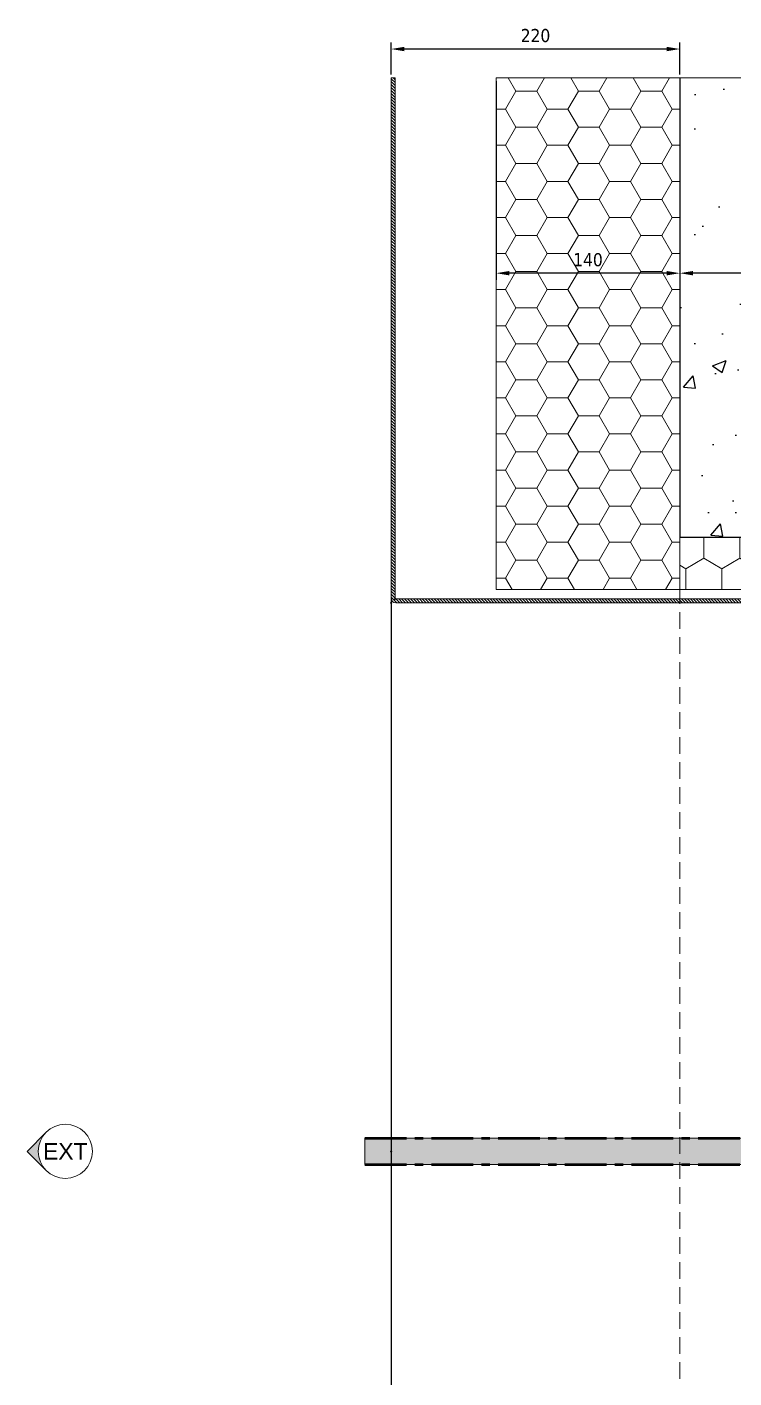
# Model space of a CAD drawing. Header units: millimetres. Extents: x -20000 to 230000, y -17405 to 24510.
# Drawn here: x 12823 to 13361, y -13396 to -12367 of the extents above; entities that cross this region are included whole.
import ezdxf

# ---------------------------------------------------------------- set-up
doc = ezdxf.new("R2010")
doc.units = ezdxf.units.MM
doc.header["$PDMODE"] = 35
doc.header["$PDSIZE"] = 0.5
doc.linetypes.add('AXES', pattern=[50.800000000000004, 31.75, -6.35, 6.35, -6.35])
doc.linetypes.add('CACHE', pattern=[9.524999999999999, 6.35, -3.175])
doc.layers.get('0').update_dxf_attribs({"lineweight": 13})
doc.layers.get('Defpoints').update_dxf_attribs({"true_color": 0xc2a584})
doc.layers.add('0 - Invisible', color=43, linetype='Continuous', lineweight=0, plot=False)
for name, color, linetype, lineweight in [('1 - Acier', 160, 'Continuous', 13), ('1 - Axe', 1, 'AXES', 0), ('1 - BETON', 251, 'Continuous', 25), ('1 - Béton', 251, 'Continuous', 25), ('1 - Cotation', 32, 'Continuous', 13), ('1 - INTERROMPU', 253, 'CACHE', 13), ('1 - Isolant', 132, 'Continuous', 13)]:
    doc.layers.add(name, color=color, linetype=linetype, lineweight=lineweight)
doc.layers.add('1 - Cache', color=7, linetype='Continuous', lineweight=0, true_color=0xffffff)
doc.styles.get("Standard").update_dxf_attribs({"font": 'ARIALUNI.TTF'})
doc.styles.add('Texte Poralu', font='tahomabd.ttf')
doc.dimstyles.new('30 - 1000', dxfattribs={"dimtxt": 10, "dimasz": 10, "dimexe": 5, "dimexo": 2.5, "dimgap": 5, "dimtad": 1, "dimdec": 1, "dimtxsty": 'Texte Poralu', "dimcen": 5, "dimazin": 0, "dimtfac": 1, "dimtdec": 1, "dimtmove": 0, "dimatfit": 3, "dimfxl": 1, "dimarcsym": 0})

# ---------------------------------------------------------------- blocks, each defined once
blk = doc.blocks.new('*U515')
at = {"layer": '1 - Isolant'}
h = blk.add_hatch(dxfattribs=at)
h.set_pattern_fill('HONEY', color=256, scale=5, style=0)
h.set_pattern_definition([(0, (-140, 149.9999999999832), (23.8125, 13.748153225), [15.875, -31.75]), (120, (-140, 149.9999999999832), (-23.81249994797095, 13.74815331511695), [15.87499999999996, -31.74999999999991]), (59.99999999999999, (-140, 149.9999999999832), (5.202904551637744e-08, 27.49630654011694), [-31.75, 15.875])])
h.paths.add_polyline_path([(-140, 349.9999999999841), (2.143061119189063e-14, 349.9999999999841), (0, 0), (0, -40.00000000000091), (-140, -40.00000000000091)])
at = {"layer": '0 - Invisible'}
blk.add_lwpolyline([(-140, 349.9999999999841), (2.143061119189063e-14, 349.9999999999841)], dxfattribs=at)
at = {"layer": '1 - Isolant'}
blk.add_lwpolyline([(2.143061119189063e-14, 349.9999999999841), (0, 0), (0, 0), (0, -40.00000000000091), (-140, -40.00000000000091), (-140, 349.9999999999841)], dxfattribs=at)
blk = doc.blocks.new('*U742')
at = {"layer": '1 - Isolant'}
h = blk.add_hatch(dxfattribs=at)
h.set_pattern_fill('HONEY', color=256, scale=5, style=0)
h.set_pattern_definition([(0, (86.99999999999909, -29.99999999986085), (23.8125, 13.748153225), [15.875, -31.75]), (120, (86.99999999999909, -29.99999999986085), (-23.81249994797095, 13.74815331511695), [15.87499999999995, -31.7499999999999]), (59.99999999999999, (86.99999999999909, -29.99999999986085), (5.202904551637744e-08, 27.49630654011694), [-31.75, 15.875])])
h.paths.add_polyline_path([(-40, 0), (-40.00000000000001, -165.0000000000146), (-8.00000000000093, -164.9999999998463), (-3.517186542009219e-14, -164.9999999998463), (0, 0)])
at = {"layer": '0 - Invisible'}
blk.add_line((0, 0), (-40, 0), dxfattribs=at)
at = {"layer": '1 - Isolant'}
blk.add_lwpolyline([(-40, 0), (-40.00000000000001, -165.0000000000146), (-8.000000000000924, -165.0000000000146), (-8.00000000000093, -164.9999999998463), (-3.517186542009219e-14, -164.9999999998463), (0, 0)], dxfattribs=at)
blk = doc.blocks.new('*U582')
at = {"layer": '1 - BETON'}
h = blk.add_hatch(dxfattribs=at)
h.set_pattern_fill('CONCRETE', color=256, scale=15, style=0, pattern_type=2)
h.set_pattern_definition([(49.99999999999999, (204.9999999999999, -60.00000000001597), (107.589027390113, -9.412820247389266), [11.25, -123.75]), (355, (204.9999999999999, -60.00000000001597), (-20.81270004195, 112.8288200550018), [9, -99]), (100.4514, (213.965752, -60.78440100001598), (86.77640725710323, 103.415931309143), [9.5610285, -105.1713168]), (46.18420000000002, (204.9999999999999, -30.00000000001597), (160.0861572938467, -24.82785214935271), [16.87499999999973, -185.6249999999979]), (96.6356, (218.3405117499999, -32.06899605001598), (140.1994058323055, 146.1176806350663), [14.3415432, -157.75695]), (351.1842, (204.9999999999999, -30.00000000001597), (140.1992917700441, 146.1177901387987), [13.5, -148.5]), (21, (219.9999999999999, -37.50000000001597), (89.53605781776925, -60.39283359980082), [11.25, -123.75]), (326.0000000000001, (219.9999999999999, -37.50000000001597), (36.49729978823726, 108.772506757028), [9, -99]), (71.4514, (227.46133495, -42.53274090001594), (126.0333942872235, 48.37957450649286), [9.5610285, -105.1713168]), (37.50000000000001, (204.9999999999999, -60.00000000001597), (1.8239782975936, 49.93407807469672), [0, -97.8, 0, -100.5, 0, -99.375]), (7.499999999999999, (204.9999999999999, -60.00000000001597), (39.46043061632229, 59.16175678235403), [0, -57.3, 0, -95.55, 0, -37.875]), (327.5, (171.55, -60.00000000001597), (80.07336542586135, -3.383230760156963), [0, -37.5, 0, -117, 0, -155.25]), (317.5, (156.55, -60.00000000001597), (87.47792540135794, 15.01574734984766), [0, -48.75, 0, -77.69999999999999, 0, -110.25])])
h.paths.add_polyline_path([(-180, 349.9999999999841), (-180, 0), (-15.00000000000001, 0), (-15, 140), (2.486899575160351e-14, 140), (0, 249.9999999999841), (400, 249.9999999999841), (300, 349.9999999999841)])
at = {"layer": '0 - Invisible'}
blk.add_lwpolyline([(400, 249.9999999999841), (300, 349.9999999999841), (-180, 349.9999999999841)], dxfattribs=at)
at = {"layer": '1 - BETON'}
blk.add_lwpolyline([(-180, 349.9999999999841), (-180, 0), (-15.00000000000001, 0), (-15, 140), (2.486899575160351e-14, 140), (0, 249.9999999999841), (400, 249.9999999999841)], dxfattribs=at)
blk = doc.blocks.new('*D606')
at = {"layer": 'Defpoints', "color": 0, "lineweight": -2, "transparency": 16777216}
for p, q in [((13320.00002455693, -12408.1683587772), (13320.00002455693, -12559.49414656105)), ((13500.00002455677, -12508.1683587772), (13500.00002455677, -12559.49414656105)), ((13490.00002455677, -12554.49414656105), (13330.00002455693, -12554.49414656105))]:
    blk.add_line(p, q, dxfattribs=at)
at = {"layer": 'Defpoints', "color": 0, "transparency": 16777216}
for p in [(13320.00002455693, -12405.6683587772), (13500.00002455677, -12505.6683587772), (13320.00002455693, -12554.49414656105)]:
    blk.add_point(p, dxfattribs=at)
for points in [[(13330.00002455693, -12552.82747989438), (13330.00002455693, -12556.16081322771), (13320.00002455693, -12554.49414656105)], [(13490.00002455677, -12552.82747989438), (13490.00002455677, -12556.16081322771), (13500.00002455677, -12554.49414656105)]]:
    blk.add_solid(points, dxfattribs=at)
at = {"layer": 'Defpoints', "color": 0, "transparency": 16777216, "insert": (13410.00002455685, -12544.26580539248), "char_height": 10, "attachment_point": 5, "style": 'Texte Poralu'}
blk.add_mtext('180', dxfattribs=at)
blk = doc.blocks.new('*D594')
at = {"layer": 'Defpoints', "color": 0, "lineweight": -2, "transparency": 16777216}
for p, q in [((13180.00002455693, -12408.1683587772), (13180.00002455693, -12559.49414656105)), ((13320.00002455693, -12408.1683587772), (13320.00002455693, -12559.49414656105)), ((13310.00002455693, -12554.49414656105), (13190.00002455693, -12554.49414656105))]:
    blk.add_line(p, q, dxfattribs=at)
at = {"layer": 'Defpoints', "color": 0, "transparency": 16777216}
for p in [(13180.00002455693, -12405.6683587772), (13320.00002455693, -12405.6683587772), (13180.00002455693, -12554.49414656105)]:
    blk.add_point(p, dxfattribs=at)
for points in [[(13190.00002455693, -12552.82747989438), (13190.00002455693, -12556.16081322772), (13180.00002455693, -12554.49414656105)], [(13310.00002455693, -12552.82747989438), (13310.00002455693, -12556.16081322772), (13320.00002455693, -12554.49414656105)]]:
    blk.add_solid(points, dxfattribs=at)
at = {"layer": 'Defpoints', "color": 0, "transparency": 16777216, "insert": (13250.00002455693, -12544.28931110101), "char_height": 10, "attachment_point": 5, "style": 'Texte Poralu'}
blk.add_mtext('140', dxfattribs=at)
blk = doc.blocks.new('*D586')
at = {"layer": '1 - Cotation', "color": 0, "lineweight": -2, "transparency": 16777216}
for p, q in [((13100.00002455693, -12403.1683587772), (13100.00002455693, -12378.66123465094)), ((13310.00002455693, -12383.66123465094), (13110.00002455693, -12383.66123465094)), ((13320.00002455693, -12403.1683587772), (13320.00002455693, -12378.66123465094))]:
    blk.add_line(p, q, dxfattribs=at)
at = {"layer": '1 - Cotation', "color": 0, "transparency": 16777216}
for points in [[(13110.00002455693, -12381.99456798427), (13110.00002455693, -12385.3279013176), (13100.00002455693, -12383.66123465094)], [(13310.00002455693, -12381.99456798427), (13310.00002455693, -12385.3279013176), (13320.00002455693, -12383.66123465094)]]:
    blk.add_solid(points, dxfattribs=at)
at = {"layer": 'Defpoints', "color": 0, "transparency": 16777216}
for p in [(13100.00002455693, -12383.66123465094), (13100.00002455693, -12405.6683587772), (13320.00002455693, -12405.6683587772)]:
    blk.add_point(p, dxfattribs=at)
at = {"layer": '1 - Cotation', "color": 0, "transparency": 16777216, "insert": (13210.00002455693, -12373.45639919089), "char_height": 10, "attachment_point": 5, "style": 'Texte Poralu'}
blk.add_mtext('220', dxfattribs=at)
blk = doc.blocks.new('*U610')
at = {"layer": '1 - Acier'}
h = blk.add_hatch(dxfattribs=at)
h.set_pattern_fill('ANSI31', color=256, scale=0.5)
h.set_pattern_definition([(45, (0, 0), (-1.122532015133644, 1.122532015133644), [])])
edge = h.paths.add_edge_path()
edge.add_line((0, -385), (3, -385))
edge.add_line((3, -385), (2.999999999999963, -3.5))
edge.add_arc((3.499999999999957, -3.500000000000006), 0.4999999999999947, 89.9999999999992, 179.9999999999993, ccw=False)
edge.add_line((3.499999999999964, -3.000000000000012), (400, -3))
edge.add_line((400, -3), (400, 0))
edge.add_line((400, 0), (3.5, 0))
edge.add_arc((3.5, -3.5), 3.5, 90, 180)
edge.add_line((0, -3.5), (0, -385))
at = {"layer": '0 - Invisible'}
for p in [(0, 0), (2.999999999999964, -3.000000000000012)]:
    blk.add_point(p, dxfattribs=at)
at = {"layer": '1 - Acier'}
blk.add_lwpolyline([(0, -385), (3, -385), (2.999999999999963, -3.5, -0.4142135623730955), (3.499999999999964, -3.000000000000012), (400, -3), (400, 0), (3.5, 0, 0.414213562373095), (0, -3.5)], format="xyb", close=True, dxfattribs=at)
blk = doc.blocks.new('*U198')
h = blk.add_hatch(color=256)
edge = h.paths.add_edge_path()
edge.add_line((-29.16815472393788, 0), (-14.58407736197061, -14.58407736196894))
edge.add_arc((1.326938559031987e-11, 1.103117597267556e-11), 20.62500000001327, 180.0000000000306, 224.9999999999923, ccw=False)
edge.add_arc((8.125056183416746e-12, -8.900435943814955e-12), 20.62500000000813, 135.0000000000017, 179.9999999999753, ccw=False)
edge.add_line((-14.58407736197061, 14.58407736196894), (-29.16815472393788, 0))
for p, q in [((-14.58407736197061, 14.58407736196894), (-29.16815472393787, 0.001705469134321902)), ((-29.16815472393787, 0.001705469134321902), (-14.58407736196841, -14.58407736197114))]:
    blk.add_line(p, q)
blk.add_circle((0, 0), 20.625)
at = {"insert": (0, 0), "char_height": 12.5, "attachment_point": 5}
blk.add_mtext('EXT', dxfattribs=at)
blk = doc.blocks.new('*U741')
at = {"layer": '1 - Cache'}
blk.add_hatch(color=256, dxfattribs=at).paths.add_polyline_path([(-20, -10), (524.9999999997399, -10), (524.9999999997399, 10), (-20, 10)])
at = {"layer": '0 - Invisible'}
blk.add_lwpolyline([(-20, -10), (524.9999999997399, -10), (524.9999999997399, 10), (-20, 10)], close=True, dxfattribs=at)
for p in [(0, 0), (504.9999999997399, 0)]:
    blk.add_point(p, dxfattribs=at)
at = {"layer": '1 - Axe', "lineweight": 50}
for p, q in [((-20, 10), (524.9999999997399, 10)), ((-20, -10), (524.9999999997399, -10))]:
    blk.add_line(p, q, dxfattribs=at)

msp = doc.modelspace()

# ---------------------------------------------------------------- linework, layer by layer
at = {"layer": '1 - Béton'}
msp.add_line((13100.00002455693, -12802.16835877718), (13100.00002455693, -13974.51841255502), dxfattribs=at)
at = {"layer": '1 - INTERROMPU', "ltscale": 2}
msp.add_line((13320.00002455693, -12755.66835877718), (13320.00002455683, -13999.26779066064), dxfattribs=at)

# ---------------------------------------------------------------- block references
at = {"rotation": 90}
for name, p in [('*U610', (13100.00002455693, -12805.66835877718)), ('*U742', (13320.00002455693, -12755.66835877718))]:
    msp.add_blockref(name, p, dxfattribs=at)
for name, p in [('*U515', (13320.00002455693, -12755.66835877718)), ('*U582', (13500.00002455693, -12755.66835877718)), ('*U198', (12851.66815472394, -13223.71466378065)), ('*U741', (13100.00002455693, -13223.71807471892))]:
    msp.add_blockref(name, p)

# ---------------------------------------------------------------- dimensions: what is measured, and where the dimension line sits
at = {"layer": '1 - Cotation'}
dim = msp.add_linear_dim(base=(13100.00002455693, -12383.66123465094), p1=(13320.00002455693, -12405.6683587772), p2=(13100.00002455693, -12405.6683587772), dimstyle='30 - 1000', dxfattribs=at)
dim.commit()
dim.dimension.update_dxf_attribs({"geometry": '*D586', "text_midpoint": (13210.00002455693, -12373.45639919089)})
at = {"layer": 'Defpoints'}
for base, p1, p2, picture, middle in [((13180.00002455693, -12554.49414656105), (13320.00002455693, -12405.6683587772), (13180.00002455693, -12405.6683587772), '*D594', (13250.00002455693, -12544.28931110101)), ((13320.00002455693, -12554.49414656105), (13500.00002455677, -12505.6683587772), (13320.00002455693, -12405.6683587772), '*D606', (13410.00002455685, -12544.26580539248))]:
    dim = msp.add_linear_dim(base=base, p1=p1, p2=p2, dimstyle='30 - 1000', dxfattribs=at)
    dim.commit()
    dim.dimension.update_dxf_attribs({"geometry": picture, "text_midpoint": middle})

doc.saveas('drawing.dxf')
